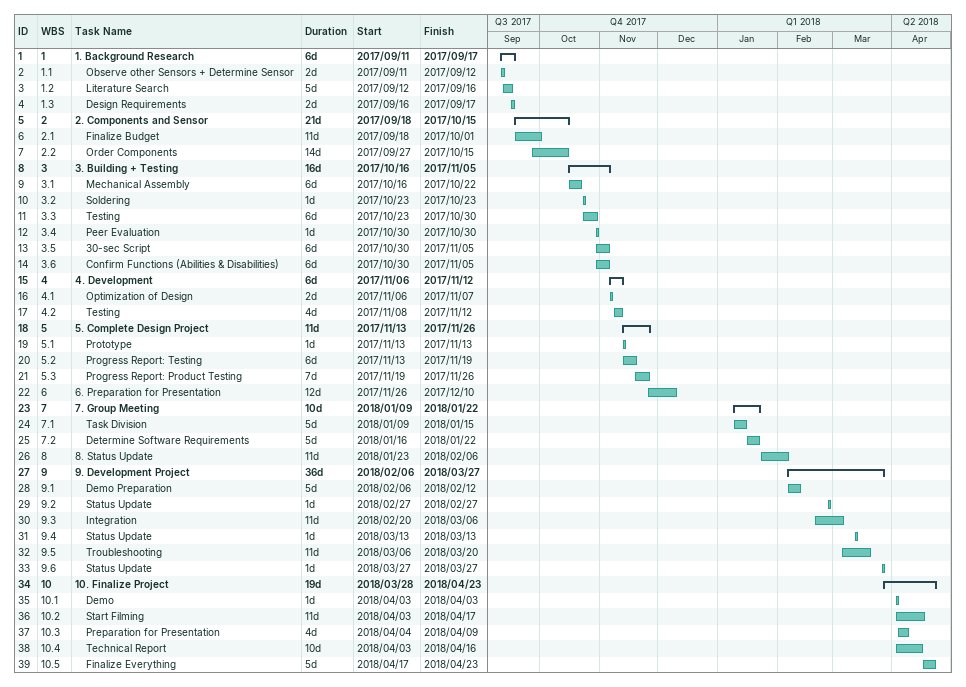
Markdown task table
| ID | WBS | Task | Duration | Start | Finish |
|---|---|---|---|---|---|
| 1 | 1 | **1. Background Research** | 6d | 2017-09-11 | 2017-09-17 |
| 2 | 1.1 | Observe other Sensors + Determine Sensor | 2d | 2017-09-11 | 2017-09-12 |
| 3 | 1.2 | Literature Search | 5d | 2017-09-12 | 2017-09-16 |
| 4 | 1.3 | Design Requirements | 2d | 2017-09-16 | 2017-09-17 |
| 5 | 2 | **2. Components and Sensor** | 21d | 2017-09-18 | 2017-10-15 |
| 6 | 2.1 | Finalize Budget | 11d | 2017-09-18 | 2017-10-01 |
| 7 | 2.2 | Order Components | 14d | 2017-09-27 | 2017-10-15 |
| 8 | 3 | **3. Building + Testing** | 16d | 2017-10-16 | 2017-11-05 |
| 9 | 3.1 | Mechanical Assembly | 6d | 2017-10-16 | 2017-10-22 |
| 10 | 3.2 | Soldering | 1d | 2017-10-23 | 2017-10-23 |
| 11 | 3.3 | Testing | 6d | 2017-10-23 | 2017-10-30 |
| 12 | 3.4 | Peer Evaluation | 1d | 2017-10-30 | 2017-10-30 |
| 13 | 3.5 | 30-sec Script | 6d | 2017-10-30 | 2017-11-05 |
| 14 | 3.6 | Confirm Functions (Abilities & Disabilities) | 6d | 2017-10-30 | 2017-11-05 |
| 15 | 4 | **4. Development** | 6d | 2017-11-06 | 2017-11-12 |
| 16 | 4.1 | Optimization of Design | 2d | 2017-11-06 | 2017-11-07 |
| 17 | 4.2 | Testing | 4d | 2017-11-08 | 2017-11-12 |
| 18 | 5 | **5. Complete Design Project** | 11d | 2017-11-13 | 2017-11-26 |
| 19 | 5.1 | Prototype | 1d | 2017-11-13 | 2017-11-13 |
| 20 | 5.2 | Progress Report: Testing | 6d | 2017-11-13 | 2017-11-19 |
| 21 | 5.3 | Progress Report: Product Testing | 7d | 2017-11-19 | 2017-11-26 |
| 22 | 6 | 6. Preparation for Presentation | 12d | 2017-11-26 | 2017-12-10 |
| 23 | 7 | **7. Group Meeting** | 10d | 2018-01-09 | 2018-01-22 |
| 24 | 7.1 | Task Division | 5d | 2018-01-09 | 2018-01-15 |
| 25 | 7.2 | Determine Software Requirements | 5d | 2018-01-16 | 2018-01-22 |
| 26 | 8 | 8. Status Update | 11d | 2018-01-23 | 2018-02-06 |
| 27 | 9 | **9. Development Project** | 36d | 2018-02-06 | 2018-03-27 |
| 28 | 9.1 | Demo Preparation | 5d | 2018-02-06 | 2018-02-12 |
| 29 | 9.2 | Status Update | 1d | 2018-02-27 | 2018-02-27 |
| 30 | 9.3 | Integration | 11d | 2018-02-20 | 2018-03-06 |
| 31 | 9.4 | Status Update | 1d | 2018-03-13 | 2018-03-13 |
| 32 | 9.5 | Troubleshooting | 11d | 2018-03-06 | 2018-03-20 |
| 33 | 9.6 | Status Update | 1d | 2018-03-27 | 2018-03-27 |
| 34 | 10 | **10. Finalize Project** | 19d | 2018-03-28 | 2018-04-23 |
| 35 | 10.1 | Demo | 1d | 2018-04-03 | 2018-04-03 |
| 36 | 10.2 | Start Filming | 11d | 2018-04-03 | 2018-04-17 |
| 37 | 10.3 | Preparation for Presentation | 4d | 2018-04-04 | 2018-04-09 |
| 38 | 10.4 | Technical Report | 10d | 2018-04-03 | 2018-04-16 |
| 39 | 10.5 | Finalize Everything | 5d | 2018-04-17 | 2018-04-23 |
